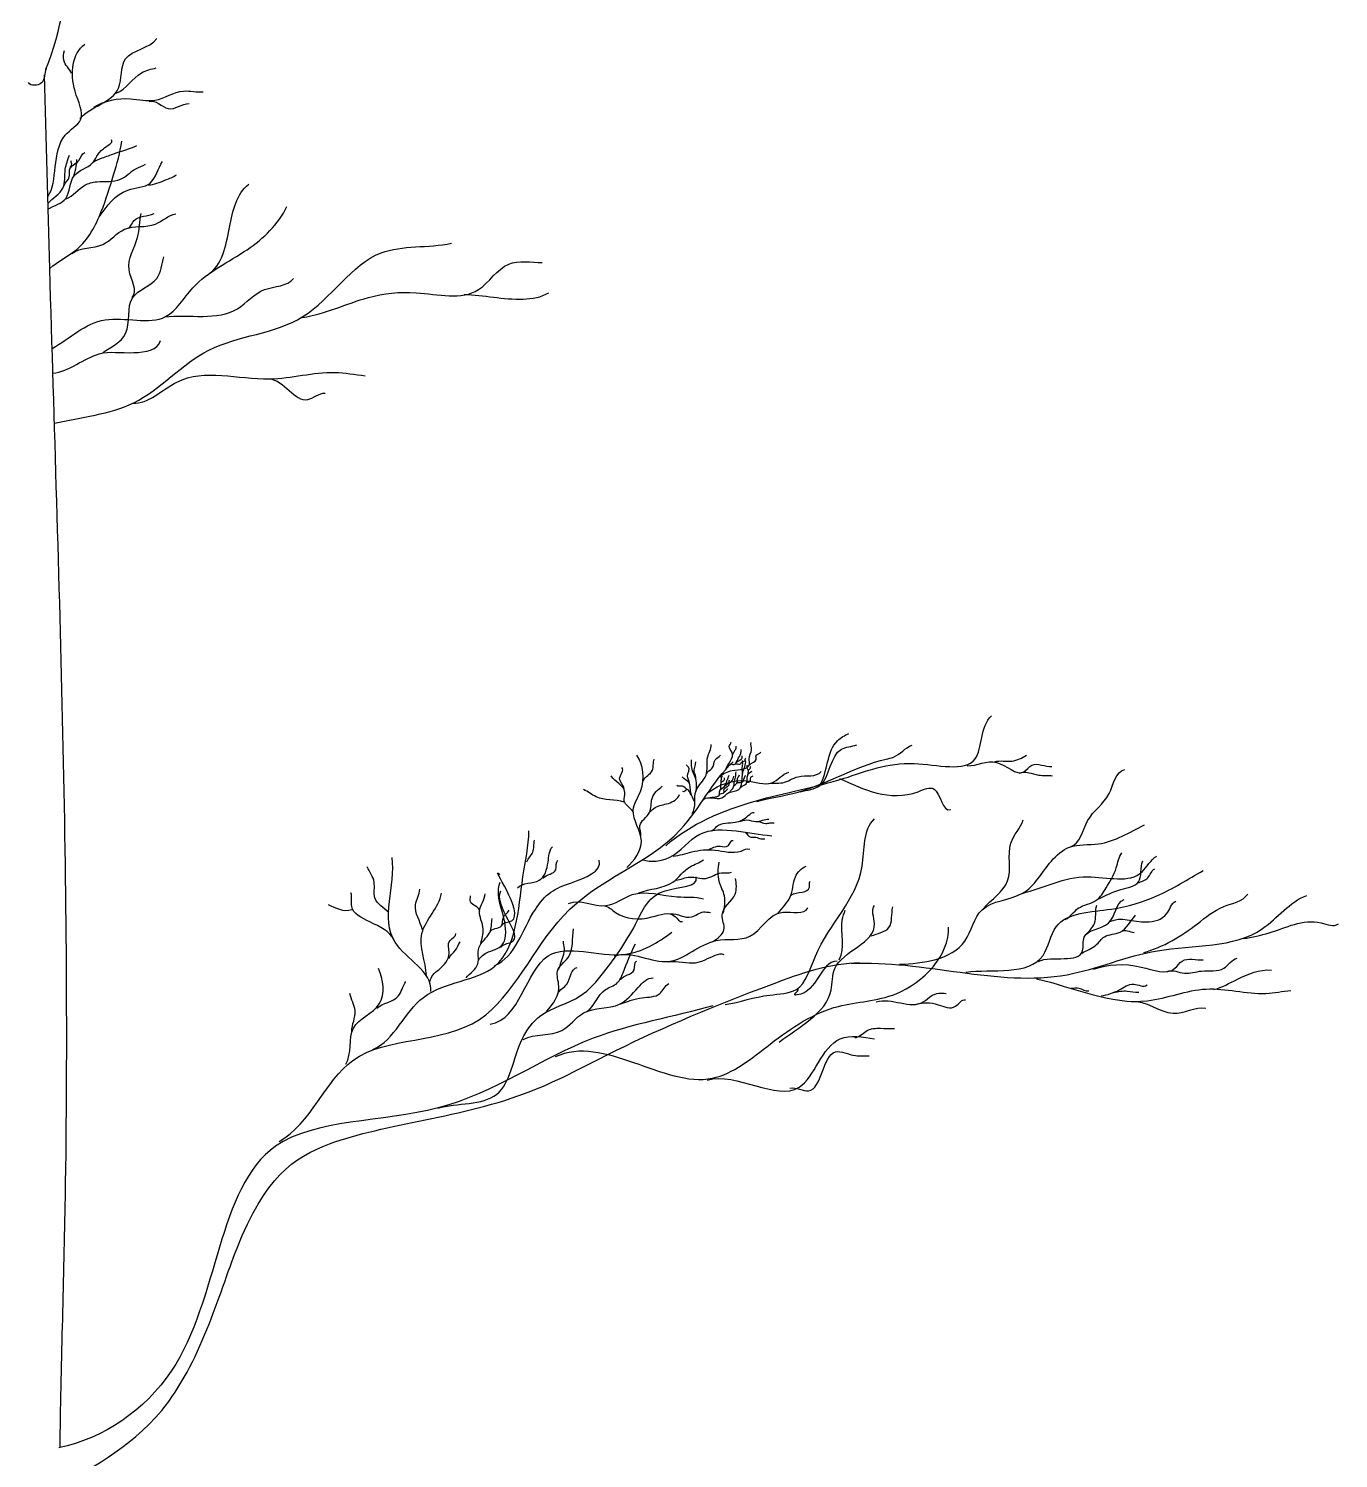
# Model space of a CAD drawing. Header units: millimetres. Extents: x 87938 to 265635, y 330093 to 434310.
# Drawn here: x 187927 to 190476, y 335322 to 338105 of the extents above; entities that cross this region are included whole.
import ezdxf

# ---------------------------------------------------------------- set-up
doc = ezdxf.new("R2010")
doc.units = ezdxf.units.MM

# ---------------------------------------------------------------- blocks, each defined once
blk = doc.blocks.new('A$C62A603CB')
for points, start_tangent, end_tangent in [([(4299.6, 7641), (4393.2, 7979.8), (4580.6, 8314.1), (4817, 8849.1), (4879.4, 8956.1), (5271.9, 9040.8), (5535, 9116.6), (5851.7, 9277.1), (6239.8, 9357.3), (6534.2, 9357.3), (6935.5, 9468.8), (7265.6, 9629.2), (7435.1, 9660.5)], (0.382257, 0.924056), (0.999511, -0.031277)), ([(4394, 7504.1), (4501.1, 7587.8), (4520.6, 7669.6), (4608.2, 7726)], (0.671947, 0.740599), (0.583776, 0.811915)), ([(4370.6, 7628.7), (4349.2, 7665.7), (4351.1, 7692.9)], (-0.374642, 0.92717), (0.295179, 0.955442)), ([(4300.5, 7642.1), (4287.3, 7602.5), (4251.3, 7603.7)], (-0.503974, -0.863719), (-0.417189, 0.90882)), ([(4495.2, 7574.2), (4565.4, 7630.7), (4606.3, 7644.3)], (0.938654, 0.344861), (0.977821, 0.20944)), ([(4432.9, 7535.3), (4534.2, 7558.6), (4602.4, 7554.7), (4682.2, 7580), (4736.7, 7578.1)], (0.854522, 0.519416), (0.990158, 0.139954)), ([(4586.8, 7550.8), (4639.4, 7531.4), (4697.8, 7545)], (0.919194, 0.393806), (0.999965, -0.008323)), ([(4350.1, 7317.7), (4364.5, 7341.3), (4365.2, 7361.4), (4391, 7387.1), (4407.5, 7409.4)], (0.351955, 0.936017), (0.894528, 0.447012)), ([(4431.2, 7382.1), (4456.1, 7393.9), (4489.8, 7406.4), (4552.5, 7428.3)], (0.76613, 0.642686), (0.91387, 0.406006)), ([(4355.8, 7280.2), (4407.5, 7317.9), (4441, 7327.7), (4506.6, 7334.6), (4549.8, 7363.9), (4576.4, 7376.5)], (0.926439, 0.376444), (0.818292, 0.574803)), ([(4367.2, 7365.8), (4371.4, 7377.3), (4370.2, 7387)], (0.189227, 0.981933), (0.669355, 0.742943)), ([(4376.7, 7343.4), (4383.8, 7370.7), (4385.3, 7389.3)], (0.286344, 0.958127), (-0.123938, 0.99229)), ([(4447.6, 7230.7), (4527.1, 7304.5), (4589.6, 7324.3), (4623.7, 7383.9)], (0.590359, 0.80714), (0.595983, 0.802997)), ([(4583.9, 7319.4), (4632, 7332.7), (4662.1, 7347.1)], (0.999876, -0.015732), (0.822601, 0.568619)), ([(4749.2, 7069.3), (4809.9, 7201), (4863.2, 7320.8)], (0.849342, 0.527843), (0.778252, 0.627953)), ([(4371.8, 7128.6), (4457.3, 7153.1), (4518.3, 7195.8), (4603.8, 7210), (4660.8, 7238.5)], (0.800127, 0.599831), (0.988579, 0.150705)), ([(4539.1, 7006), (4530.9, 7082.5), (4554.2, 7172.5), (4564.2, 7239.1)], (0.707268, 0.706946), (0.242635, 0.970118)), ([(4528.8, 7198.5), (4544.9, 7220.3), (4600.1, 7239.8)], (0.773739, 0.633504), (0.898431, 0.439114)), ([(4457.5, 6852.6), (4520.9, 6905.9), (4540.9, 7005.9), (4607.6, 7059.2), (4627.6, 7119.2)], (0.842626, 0.538499), (0.294814, 0.955555)), ([(5012.8, 6950.6), (5196, 7005.9), (5329.1, 7019.2), (5502.2, 7028), (5586.5, 7099), (5679.7, 7103.4)], (0.990628, 0.136591), (1, 0)), ([(4629.8, 6951.8), (4832.1, 6974.8), (4907.6, 7028), (4987.4, 7059.1)], (0.993032, 0.117842), (0.582872, 0.812564)), ([(5462.3, 7014.7), (5626.5, 7001.4), (5697.5, 7019.2)], (0.999771, -0.021417), (0.852068, 0.523431)), ([(4540.3, 6711.7), (4663.5, 6770.8), (4920.9, 6779.6), (5102.8, 6797.4), (5187.1, 6788.5)], (0.998784, -0.049299), (0.99321, -0.116338)), ([(4920.6, 6779.9), (5027.4, 6722), (5076.2, 6739.7)], (0.997359, -0.072624), (0.996387, -0.084925)), ([(6023.3, 5481.4), (6271.8, 5605.6), (6518.6, 5668.8), (6713.2, 5710.2), (6883, 5722.6), (6928.6, 5842.7)], (0.746071, 0.665867), (0.750353, 0.661038)), ([(6173.3, 5672.3), (6207.5, 5690.3), (6238.9, 5694.9), (6255.7, 5706.5), (6254.6, 5723.3), (6261.5, 5748.3), (6260.4, 5768.6)], (0.630263, 0.776382), (0.367252, 0.930121)), ([(6189.5, 5693), (6207.3, 5740.9), (6199.1, 5757.3), (6204.6, 5769.6)], (0.263255, 0.964726), (0.147681, 0.989035)), ([(6450.5, 5648.3), (6500.9, 5773.8), (6532.2, 5793.7)], (0.536098, 0.844155), (0.906773, 0.421619)), ([(5914.7, 5420.6), (5955, 5494.7), (5932.5, 5580.2), (5953.4, 5634.9), (5942.2, 5733.2)], (0.720406, 0.693553), (-0.565264, 0.82491)), ([(6095.9, 5571.1), (6107.1, 5634.1), (6135, 5677.4), (6139.2, 5726.4), (6149, 5762.8)], (0.618074, 0.78612), (-0.046147, 0.998935)), ([(6136.6, 5681.3), (6151.4, 5696.2), (6160.3, 5719.9), (6175.1, 5733.5)], (0.206738, 0.978396), (0.573761, 0.819023)), ([(6201.4, 5706.1), (6212.7, 5707.7), (6223.1, 5721.5), (6231.5, 5737.7), (6232.5, 5749.2)], (0.527109, 0.849798), (0, 1)), ([(6208.1, 5733.2), (6216.2, 5747.7), (6218.6, 5758.7)], (0.411417, 0.911447), (-0.133943, 0.990989)), ([(6216.2, 5708.9), (6229, 5707.9), (6235, 5713.9), (6242.4, 5717.1), (6245.1, 5725.8)], (0.859661, 0.510865), (0.347541, 0.937665)), ([(6219.2, 5712.5), (6227.5, 5718.7), (6235, 5726.1), (6235.5, 5731.7)], (0.525036, 0.85108), (0.396041, 0.918233)), ([(6256.3, 5706.5), (6274.3, 5721), (6274.3, 5733.2), (6287.6, 5741.3)], (0.577917, 0.816095), (0.600369, 0.799723)), ([(6275.8, 5604.7), (6390.6, 5630.6), (6635.5, 5722.3), (6655.9, 5727.9), (6707.7, 5761.2)], (0.968812, 0.247798), (0.934538, 0.355864)), ([(6397.2, 5631.6), (6451.5, 5649.3), (6511.3, 5749.8), (6554.2, 5762.3)], (0.972209, 0.234115), (0.929646, 0.368455)), ([(6937.3, 5714.9), (6985.4, 5716.8), (7026.1, 5733.4)], (0.957867, 0.287211), (0.85093, 0.525278)), ([(5907.4, 5639.2), (5894.7, 5667.4), (5901.1, 5699.2)], (-0.051597, 0.998668), (-0.656029, 0.754736)), ([(5960.2, 5662), (5985.7, 5691.1), (5991.1, 5722)], (0.39117, 0.920319), (0.409088, 0.912495)), ([(6089.1, 5655.2), (6083.2, 5674.8), (6086.1, 5700.3), (6080.8, 5706.2)], (-0.008404, 0.999965), (-0.183461, 0.983027)), ([(6106.3, 5631.5), (6107.5, 5663), (6095, 5698.5), (6094.4, 5720.5)], (0.256478, 0.96655), (-0.042517, 0.999096)), ([(6106.9, 5667.1), (6102.1, 5685.5), (6106.3, 5715.1)], (0.221647, 0.975127), (-0.014283, 0.999898)), ([(6127.4, 5610.2), (6178.4, 5614.2), (6198.5, 5629), (6226, 5637.7), (6237.4, 5684.6), (6244.8, 5718.2)], (0.740351, 0.672221), (-0.168805, 0.98565)), ([(6142.2, 5630.5), (6246.7, 5661.9), (6317.8, 5656.6), (6364.8, 5685.9)], (0.819356, 0.573285), (0.958529, 0.284995)), ([(6200.8, 5629.9), (6211.6, 5644.7), (6213.3, 5656.6), (6217, 5672.2), (6218.4, 5686.5)], (0.423147, 0.906061), (0.15365, 0.988125)), ([(6232.1, 5643.7), (6246.1, 5653.8), (6250.8, 5677.9), (6262.9, 5688.7)], (0.631633, 0.775267), (0.929935, 0.367725)), ([(6236.6, 5681.6), (6235.2, 5694.4), (6236.9, 5708.6), (6236.4, 5718.3)], (0.076331, 0.997082), (0.189299, 0.981919)), ([(6251.4, 5679.4), (6252.6, 5689.6), (6249.2, 5697.5), (6249.4, 5705.5)], (0.113778, 0.993506), (0.132297, 0.99121)), ([(6252.6, 5690.7), (6258.5, 5697.8), (6259.4, 5702.7)], (0.14411, 0.989562), (0.939012, 0.343885)), ([(6303.2, 5653.5), (6348.1, 5656.6), (6390.9, 5673.3), (6454.6, 5688)], (0.950642, 0.310289), (0.595941, 0.803028)), ([(6861.4, 5703.8), (6942.8, 5713.1), (7018.7, 5687.2), (7040.9, 5705.7), (7096.5, 5702)], (0.999073, -0.043055), (0.990494, 0.137553)), ([(7005.8, 5683.5), (7059.5, 5677.9), (7098.3, 5676.1)], (0.927189, 0.374593), (0.999001, -0.044691)), ([(7148.2, 5478), (7195.9, 5550.8), (7255.6, 5626.4), (7299.1, 5692.9)], (0.954759, 0.297382), (0.976828, 0.214028)), ([(5932, 5575.6), (5907.4, 5605.6), (5909.3, 5630.1), (5871, 5675.6)], (-0.53706, 0.843544), (-0.503962, 0.863726)), ([(5953.8, 5508.3), (5951.1, 5537.4), (5977.5, 5573.7), (5984.8, 5612.9), (6013, 5647.4)], (0.136242, 0.990676), (0.754384, 0.656433)), ([(6083.2, 5638), (6069.5, 5646.9), (6054.1, 5649.3)], (-0.979228, 0.202763), (-0.418449, 0.90824)), ([(6103.3, 5604.2), (6092.7, 5628.6), (6086.7, 5657.6), (6068.9, 5673)], (-0.451867, 0.892086), (-0.554636, 0.832093)), ([(6142.5, 5615), (6171.9, 5623.2), (6172.8, 5633.9), (6185.9, 5645.8), (6192.6, 5661.4), (6199.4, 5677.6)], (0.95137, 0.308052), (0.34488, 0.938647)), ([(6172.2, 5623.2), (6184.7, 5628.7), (6184.4, 5636), (6199.1, 5651), (6199.7, 5664.8)], (0.29654, 0.955021), (0.461753, 0.887008)), ([(6173.7, 5635.1), (6176.4, 5651.6), (6177.4, 5663.5), (6180.7, 5674.6)], (0.663949, 0.747778), (0.832538, 0.553968)), ([(6176.7, 5657.4), (6185, 5663.2), (6186.2, 5670)], (0.363103, 0.931749), (0.141068, 0.99)), ([(6188.7, 5648), (6197.2, 5654.7), (6210.7, 5667.8), (6211.9, 5674.6)], (0.639302, 0.768955), (0.197254, 0.980352)), ([(6212.7, 5647.5), (6220.7, 5654.9), (6222.4, 5668), (6227.5, 5678.8)], (0.328461, 0.944518), (0.104062, 0.994571)), ([(6221.3, 5655.5), (6227.3, 5657.5), (6237.8, 5660), (6240.9, 5668.6), (6246, 5676.8)], (0.244082, 0.969755), (0.932598, 0.360917)), ([(6247.7, 5655.5), (6255.4, 5658.9), (6259.4, 5670.8), (6265.7, 5675.4)], (0.042124, 0.999112), (0.99094, 0.134307)), ([(6505.9, 5668.7), (6724.4, 5631.7), (6768.8, 5639.1), (6815.1, 5581.7)], (0.912985, -0.407993), (0.938236, 0.345996)), ([(5907.4, 5602.8), (5829.2, 5617.4), (5794.6, 5637.4)], (-0.953723, 0.300686), (-0.930818, 0.365482)), ([(5979.3, 5575.6), (5993, 5587.4), (6030.3, 5599.2), (6061.2, 5623.8)], (0.728088, 0.685483), (0.365684, 0.930739)), ([(6093.3, 5622.6), (6082, 5637.5), (6070.7, 5632.1)], (-0.591402, 0.806377), (-0.514471, 0.857508)), ([(6185, 5629.3), (6193, 5636.4), (6195.7, 5640.6)], (0.388538, 0.921433), (0.729541, 0.683937)), ([(6148.8, 5523.2), (6164.4, 5535), (6215.9, 5546.8), (6252.4, 5565.1), (6269, 5573.6)], (0.992867, 0.119231), (0.954535, -0.298099)), ([(5958.8, 5442), (6032.8, 5448.7), (6118, 5513.7), (6218.9, 5522.7), (6317.6, 5509.2)], (0.959606, -0.281347), (0.995895, -0.090515)), ([(6187.9, 5039.5), (6312, 5066), (6386, 5081.8), (6438.8, 5174.2), (6568.8, 5424.1), (6603.2, 5556.1)], (0.985874, 0.167491), (0.727695, 0.685901)), ([(6225.6, 5548.6), (6248.1, 5553.2), (6274, 5548.6), (6309.8, 5555)], (0.988976, 0.148074), (0.995566, -0.094064)), ([(6273.5, 5548.5), (6301.2, 5543.3), (6311.9, 5544.8), (6324.6, 5544.6)], (0.985205, 0.171381), (0.99488, -0.101067)), ([(6673, 5151.9), (6854.2, 5216.1), (6902.4, 5303.2), (7014.7, 5349.1), (7095, 5438.5), (7145.5, 5477.4), (7225.8, 5486.6), (7354.2, 5539.3)], (0.999262, 0.038414), (0.902546, 0.430593)), ([(6905.7, 5306.1), (6973.5, 5383.4), (6982.7, 5488.9), (7017, 5553.1)], (0.642125, 0.7666), (0.33652, 0.941676)), ([(5208.4, 4914.8), (5349.2, 5059.7), (5547.9, 5146.6), (5625.8, 5394.5), (5642.4, 5522.8)], (0.918792, 0.394742), (0.014481, 0.999895)), ([(5636.8, 5437), (5653, 5463.4), (5658.1, 5496.9)], (0.340643, 0.940193), (0.23918, 0.970975)), ([(6140.2, 5469.6), (6174.6, 5480.3), (6197.1, 5481.9), (6210, 5495.9)], (0.924758, 0.380555), (0.752762, -0.658293)), ([(6238.7, 5519.9), (6255, 5506.8), (6273.1, 5505), (6287.6, 5500.2), (6298.1, 5500.5)], (0.990089, 0.140441), (0.995106, -0.098812)), ([(5369.9, 5076.2), (5270.5, 5212.8), (5262.2, 5448.8)], (0.070891, 0.997484), (-0.13346, 0.991054)), ([(5610.4, 5363.9), (5671.3, 5385.2), (5695.7, 5436), (5707.9, 5478.6)], (0.636787, 0.77104), (0.680094, 0.733124)), ([(6043.7, 5452.8), (6095.5, 5464.2), (6160.1, 5469.3), (6232.2, 5466.7), (6256.3, 5471.8)], (0.997983, 0.063482), (0.939841, -0.341613)), ([(7013.8, 5348.8), (7195.9, 5394.9), (7347.3, 5408.7), (7388.6, 5452.2)], (0.968944, 0.247281), (0.892497, 0.451054)), ([(7133.8, 5276.1), (7170, 5307.4), (7219.9, 5329.9), (7247.3, 5364.1), (7275.6, 5419.9), (7291.3, 5461.9)], (0.886565, 0.462604), (0.600085, 0.799936)), ([(5252.7, 5295.7), (5214.4, 5336.4), (5212, 5379.5), (5192.9, 5422.6)], (-0.741455, 0.671002), (-0.427081, 0.904213)), ([(5567.2, 5259.5), (5594.6, 5272.7), (5560.6, 5400.5)], (0.266923, 0.963718), (0.662594, -0.748979)), ([(5546.5, 5147.1), (5660.3, 5304.4), (5703.4, 5352.3), (5760.9, 5378.6), (5837.6, 5440.9)], (0.915533, 0.402242), (-0.310533, 0.950563)), ([(5681.5, 5391.3), (5717, 5414.7), (5723.1, 5441.1)], (0.664141, 0.747607), (0.784417, 0.620233)), ([(5947.9, 5350.5), (6042.4, 5380.2), (6090.3, 5422.9), (6127.8, 5442.3)], (0.936054, 0.351857), (0.776615, 0.629976)), ([(6182.2, 5294), (6186, 5341.7), (6171.8, 5381.7), (6171.8, 5435.9)], (0.307462, 0.951561), (0.207817, 0.978168)), ([(6335.7, 5294), (6369.2, 5339.1), (6383.5, 5394.6), (6413.1, 5424.3)], (0.554859, 0.831944), (0.948725, 0.316103)), ([(6856.8, 5130.2), (7071.8, 5176.3), (7108.7, 5256.1), (7262.2, 5305.2), (7388.2, 5342), (7517.2, 5412.6)], (0.993244, 0.116048), (0.856165, 0.516703)), ([(7226.7, 5333.8), (7288.3, 5359.3), (7337.3, 5380.8), (7349, 5439.4)], (0.901768, 0.432221), (0.377547, 0.92599)), ([(7335.3, 5377.8), (7363.7, 5392.5), (7382.3, 5416.9)], (0.937962, 0.346738), (0.88691, 0.461942)), ([(5389, 4751.4), (5552.6, 4789.9), (5623.5, 4943.1), (5675.8, 5009), (5784.8, 5063.5), (5850.6, 5129.3), (5943.8, 5272.3), (6021, 5356.3), (6107.3, 5394.9)], (0.962073, 0.272792), (-0.294328, 0.955704)), ([(5501.2, 5160), (5524.5, 5183.4), (5568.2, 5205.7), (5577.3, 5231.1), (5562.6, 5380.1)], (0.322325, 0.946629), (0.373696, 0.927551)), ([(6051.4, 5385.4), (6090.3, 5394.4), (6134.3, 5390.6), (6178.3, 5406.1), (6205.4, 5407.4)], (0.992682, 0.120761), (0.960038, 0.279868)), ([(6155.1, 5215.3), (6184.7, 5247.6), (6179.6, 5288.8), (6215.7, 5346.9), (6217, 5390.7)], (0.821373, 0.570391), (-0.148344, 0.988936)), ([(6371.8, 5344.3), (6422.2, 5366.2), (6424.7, 5383)], (0.832144, 0.55456), (0.701357, 0.71281)), ([(5267.1, 5219), (5200, 5269.3), (5149.7, 5312.4), (5147.3, 5350.7)], (-0.415896, 0.909412), (-0.371537, 0.928418)), ([(5346.2, 5247.8), (5327, 5317.2), (5339, 5360.3)], (-0.232826, 0.972518), (0.035762, 0.99936)), ([(5357.4, 5119.9), (5345, 5237.7), (5398.9, 5349.4)], (-0.04572, 0.998954), (0.147549, 0.989055)), ([(5506.2, 5299.1), (5479.8, 5325.5), (5479.8, 5341.7)], (-0.077052, 0.997027), (-0.035784, 0.99936)), ([(5508.3, 5209.8), (5515.4, 5249.4), (5505.2, 5300.1), (5520.5, 5347.8)], (0.284376, 0.958713), (0.052559, 0.998618)), ([(5564.2, 5198.6), (5592.6, 5212.8), (5564.7, 5355.8)], (0.447378, 0.894345), (0.473517, 0.880785)), ([(5752.9, 5321.1), (5856.6, 5315), (5929.9, 5345.5), (6055, 5339.4), (6128.2, 5333.3)], (0.918184, 0.396155), (0.954522, -0.298142)), ([(6538.8, 5153.5), (7138.7, 5122.7), (7390, 5189.4), (7682.3, 5250.9), (7805.3, 5343.1)], (0.998224, 0.059571), (0.938728, 0.34466)), ([(7058.4, 5159.8), (7181.7, 5189.1), (7186.6, 5227.2), (7254.1, 5266.4), (7297.1, 5331.9)], (0.912995, 0.407971), (0.915693, 0.401879)), ([(7351.9, 5184), (7501, 5264.2), (7574.4, 5312.4), (7640.9, 5346.8)], (0.961359, 0.275299), (0.561053, 0.82778)), ([(5149.7, 5302.9), (5085.1, 5317.2)], (-0.940944, -0.338563), (-0.900444, 0.434972)), ([(5534.7, 5241.2), (5566.2, 5258.5), (5571.3, 5281.8), (5587.5, 5302.1)], (0.212837, 0.977088), (0.484028, 0.875052)), ([(5852.2, 5314.2), (5883.3, 5296.1), (5984.2, 5283.2), (6048.9, 5284.5), (6069.6, 5270.3)], (0.990631, -0.136565), (0.976243, 0.216678)), ([(5879.6, 5174.9), (6031.7, 5159.7), (6162.6, 5217.5), (6256.9, 5229.6), (6348.2, 5296.5), (6418.2, 5308.7)], (0.94553, 0.325535), (0.402875, 0.915255)), ([(6035.9, 5292.3), (6094.1, 5283.2), (6127.8, 5297.4), (6147.2, 5296.1)], (0.99735, 0.072752), (0.999936, 0.011329)), ([(6338.4, 4935), (6482.8, 5079.8), (6492.9, 5140), (6603.2, 5265.3), (6603.2, 5315.5)], (0.775703, 0.631099), (0.612326, 0.790605)), ([(6505, 5164.5), (6513.6, 5275), (6522.1, 5302.6)], (0.538872, 0.842388), (0.339429, 0.940632)), ([(6594.4, 5230.4), (6643.3, 5253.8), (6653.9, 5311.2)], (0.910124, 0.414336), (0.217083, 0.976153)), ([(7191.5, 5235.1), (7215, 5265.4), (7221.8, 5316.2)], (0.689965, 0.723843), (0.340844, 0.94012)), ([(7258, 5270.3), (7358.8, 5269.3), (7415.5, 5291.8), (7440.9, 5327)], (0.885899, 0.463879), (0.890359, 0.455258)), ([(5467.7, 5114.3), (5500.2, 5152.9), (5503.2, 5197.6), (5533.7, 5240.2), (5539.8, 5278.8)], (0.638645, 0.769502), (0.099581, 0.995029)), ([(5691.4, 5020.3), (5725.6, 5091.2), (5721.9, 5132.7), (5751.3, 5170.6), (5766, 5250)], (0.668814, 0.743429), (0.123907, 0.992294)), ([(5716.4, 4894.9), (6152.8, 4834.8), (6313.3, 4930), (6502.9, 5034.7), (6663.4, 5069.8), (6808.9, 5255.3)], (0.899893, 0.436111), (-0.041663, 0.999132)), ([(7179.7, 5182.3), (7218.9, 5204.8), (7242.4, 5228.2), (7286.4, 5240.9), (7329.4, 5287.9)], (0.83632, 0.548242), (0.70724, 0.706973)), ([(7290.4, 5242.8), (7325.5, 5240)], (0.807252, 0.590207), (0.991598, -0.129355)), ([(7629.4, 5223), (7700.5, 5239), (7845, 5266.5), (7893.1, 5264.2)], (0.981688, 0.190495), (0.793286, 0.608849)), ([(5368.1, 5104.2), (5391.5, 5136.7), (5420.9, 5181.3), (5423, 5217.9), (5439.2, 5237.2)], (0.016577, 0.999863), (-0.210049, 0.977691)), ([(5419.9, 5168.1), (5438.2, 5190.5), (5451.4, 5213.8)], (0.265718, 0.964051), (0.698047, 0.716052)), ([(5534.9, 4985.2), (5696.2, 5175.1), (5907.4, 5179.2), (6039.9, 5241.3)], (0.990687, 0.136163), (0.793184, 0.608983)), ([(5722.2, 5135.5), (5730.5, 5153.1), (5740.9, 5195.6), (5738.8, 5215.8)], (0.719396, 0.6946), (0.169617, 0.98551)), ([(5803.9, 5020.3), (5855.2, 5081.4), (5888.2, 5099.7), (5904.1, 5127.8), (5938.4, 5208.5)], (0.821756, 0.569839), (0.447381, 0.894343)), ([(6031.2, 5158.6), (6106, 5156), (6160.2, 5176.6), (6184.7, 5179.2)], (0.987999, 0.154461), (0.89882, -0.438318)), ([(7212, 5137.7), (7344.7, 5143.8), (7438.8, 5140.7), (7458.9, 5160.8), (7517.5, 5163.9)], (0.941673, 0.336528), (0.996134, 0.08785)), ([(5132.9, 4873.9), (5154.5, 4974.4), (5226.4, 5041.5), (5224, 5139.7)], (0.554847, 0.831952), (-0.417611, 0.908626)), ([(5722.7, 5070.7), (5748.2, 5096.6), (5759.6, 5125.7), (5776.2, 5142.8)], (0.444877, 0.895591), (0.984236, 0.17686)), ([(5896.8, 5108.3), (5934.7, 5136.4), (5942, 5160.8)], (0.510687, 0.859766), (0.857668, 0.514204)), ([(6499.4, 5160.6), (6387.9, 5066.4), (6382, 5066.4), (6392.4, 5081.3)], (-0.999395, -0.034791), (0.5708, 0.821089)), ([(7417.2, 5131.5), (7465.1, 5126.9), (7512.9, 5133), (7574.6, 5140.7), (7611.7, 5168.5)], (0.924024, 0.382335), (0.981516, 0.191383)), ([(7546.7, 5081.1), (7612.2, 5110.2), (7706.8, 5135.6)], (0.96394, 0.26612), (0.996981, -0.077649)), ([(5219.2, 5029.5), (5279.1, 5063), (5300.6, 5103.7)], (0.754437, 0.656372), (0.612994, 0.790087)), ([(5626.6, 4942.1), (5734.3, 4967.7), (5794.6, 5016.4), (5894.5, 5040.8), (5945.8, 5086.9), (5988.1, 5113.8)], (0.871002, 0.49128), (0.998273, -0.058743)), ([(5897.7, 5041.5), (5957.4, 5058.7), (6006.1, 5070.3), (6031.7, 5098.4)], (0.941799, 0.336177), (0.89018, 0.455609)), ([(7053.8, 5111.4), (7362.7, 5050.4), (7525.2, 5082.9), (7691.8, 5070.8), (7760.9, 5078.9)], (0.974411, -0.224772), (0.994694, 0.102873)), ([(7233.3, 5063.6), (7284, 5080.5), (7324.1, 5096.3), (7361, 5094.2)], (0.981688, 0.190494), (0.78098, 0.624556)), ([(5149.7, 4964.9), (5159.3, 5022.3), (5144.9, 5070.2)], (0.017196, 0.999852), (-0.180741, 0.983531)), ([(6608.1, 5047.1), (6739, 5047.1), (6762.3, 5064.8), (6802.2, 5070.3)], (0.948688, 0.316214), (0.970873, -0.239594)), ([(6719, 5040.4), (6780, 5039.3), (6828.8, 5034.9), (6856.6, 5052.6)], (0.942567, 0.334016), (0.969008, -0.247031)), ([(7199.6, 5077.3), (7172.2, 5084.7), (7148.9, 5084.7)], (-0.953876, -0.300202), (-0.989753, 0.14279)), ([(7268.2, 5073.1), (7306.1, 5077.3), (7337.8, 5074.2)], (0.978178, 0.207767), (0.988805, 0.149216)), ([(7317.4, 5048.3), (7433.8, 5015.6), (7524.8, 5030.1)], (0.989423, 0.145057), (0.991395, -0.130904)), ([(6153.7, 5036.2), (5820.7, 4945.8), (5390.1, 4752.3), (4938, 4645.5), (4648.1, 4020.6), (4335.7, 3807)], (-0.961838, -0.27362), (-0.977732, -0.209857)), ([(6548.2, 4948.4), (6580.3, 4966.1), (6620.3, 4973.9), (6659.1, 4972.8)], (0.993703, -0.11205), (0.999773, 0.021302)), ([(6137.8, 4829.8), (6393.6, 4809.7), (6507.9, 4944.4), (6603.2, 4944.4)], (0.961559, 0.274597), (0.985629, -0.168923)), ([(6368.2, 4807.4), (6420.1, 4799.7), (6494.8, 4908.2), (6550.5, 4897.6), (6588.9, 4896.7)], (0.976381, 0.216054), (0.996772, -0.080285))]:
    blk.add_spline(points, degree=3, dxfattribs=dict(start_tangent=start_tangent, end_tangent=end_tangent))
for points, knots in [([(4304.6, 7287), (4334.5, 7325.8), (4307, 7443.1), (4417.8, 7499.6), (4362.3, 7596.7), (4371.9, 7684.1), (4407.6, 7710.5)], [0.00621351, 0.00621351, 0.00621351, 0.00621351, 0.03863808, 0.05032442, 0.06601108, 0.09171476, 0.09171476, 0.09171476, 0.09171476]), ([(4338.8, 3807.7), (4338.9, 3814), (4342.1, 4046), (4377.3, 5138.4), (4328.1, 6403.4), (4300.2, 7445.1), (4295.9, 7624.9)], [0.7345625, 0.7345625, 0.7345625, 0.7345625, 0.7382272, 0.8687991, 1.3669181, 1.4709186, 1.4709186, 1.4709186, 1.4709186]), ([(4305.5, 7252.4), (4323, 7261.6), (4368.6, 7274.2), (4362.9, 7353.5), (4436, 7370.8), (4443.8, 7417.3), (4488.1, 7435.8), (4481.4, 7444.8)], [0.00555841, 0.00555841, 0.00555841, 0.00555841, 0.01649974, 0.0294456, 0.04124649, 0.05104202, 0.05752466, 0.05752466, 0.05752466, 0.05752466]), ([(4310.2, 7086.7), (4332.3, 7106.3), (4403.4, 7139.8), (4454.9, 7238.8), (4486, 7343.2), (4506.3, 7408.8), (4510.1, 7440.7)], [0.00799717, 0.00799717, 0.00799717, 0.00799717, 0.02525025, 0.04940162, 0.07018208, 0.08877575, 0.08877575, 0.08877575, 0.08877575]), ([(4305.1, 7267.6), (4318.2, 7282.8), (4356.8, 7303), (4348.8, 7360), (4360.3, 7388.9), (4365.2, 7401.6)], [0.00073798, 0.00073798, 0.00073798, 0.00073798, 0.01222197, 0.02241123, 0.03024937, 0.03024937, 0.03024937, 0.03024937]), ([(4316.8, 6864.1), (4365.6, 6892.1), (4452.5, 6977.4), (4630.7, 6912.7), (4716.8, 7065.2), (4857.2, 7125.2), (4946.1, 7209.6), (4969.7, 7258.7)], [0.0083389, 0.0083389, 0.0083389, 0.0083389, 0.0405829, 0.0731576, 0.0943475, 0.1299658, 0.1614563, 0.1614563, 0.1614563, 0.1614563]), ([(4323.1, 6656), (4397.2, 6674.3), (4565.9, 6686.4), (4741.1, 6898.8), (5038.5, 6906.5), (5186.8, 7165.9), (5362.5, 7142.9), (5426.8, 7156.7)], [0.0037875, 0.0037875, 0.0037875, 0.0037875, 0.0477532, 0.0969059, 0.1505134, 0.2046478, 0.2426624, 0.2426624, 0.2426624, 0.2426624]), ([(4318.8, 6795.9), (4364.1, 6798.8), (4434.3, 6865.5), (4531.6, 6846.5), (4611.9, 6859.7), (4617.6, 6885.9)], [0.00220501, 0.00220501, 0.00220501, 0.00220501, 0.02890157, 0.04756327, 0.06310316, 0.06310316, 0.06310316, 0.06310316]), ([(4947.7, 4658.6), (5036.4, 4708.3), (5121.9, 4972.6), (5536.4, 4907.7), (5721.8, 5360.8), (6056.5, 5452), (6153.5, 5662), (6209.9, 5714.5)], [0, 0, 0, 0, 0.0588033, 0.1302943, 0.1942427, 0.2707819, 0.3167613, 0.3167613, 0.3167613, 0.3167613]), ([(4337.8, 3701.4), (4406.3, 3740.4), (4685.6, 3880.8), (4856.5, 4519.9), (5104.3, 4700.9), (5543.9, 4729.2), (5937.8, 4945.2), (6235.4, 5067.9), (6484.1, 5157.2), (6562.4, 5155.4)], [0.0027437, 0.0027437, 0.0027437, 0.0027437, 0.0463117, 0.0988658, 0.1777995, 0.2979428, 0.3480719, 0.4342225, 0.4795379, 0.4795379, 0.4795379, 0.4795379])]:
    blk.add_open_spline(points, degree=3, knots=knots)

msp = doc.modelspace()

# ---------------------------------------------------------------- block references
at = {"xscale": 0.7, "yscale": 0.7, "zscale": 0.7}
msp.add_blockref('A$C62A603CB', (184950.7, 332677.3), dxfattribs=at)

doc.saveas('drawing.dxf')
